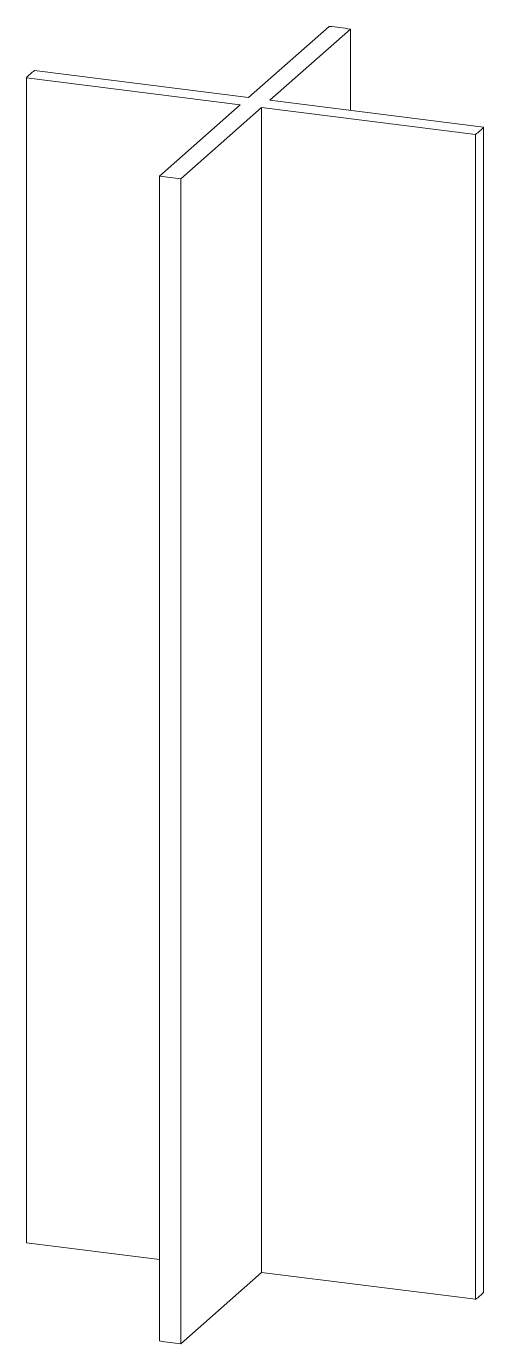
# Paper-space layout '_Dimetric' of a CAD drawing. Header units: millimetres. Extents: x -50 to 50, y -17 to 271.
import ezdxf

# ---------------------------------------------------------------- set-up
doc = ezdxf.new("R2010")
doc.units = ezdxf.units.MM

psp = doc.layouts.new('_Dimetric')

# ---------------------------------------------------------------- linework, layer by layer
at = {"color": 7, "linetype": 'Continuous', "lineweight": 15}
for p, q in [((16.2, 271.2), (-1.45, 255.63)), ((20.88, 270.61), (3.22, 255.04)), ((20.88, 252.82), (20.88, 270.61)), ((-49.94, 259.96), (-3.22, 254.07)), ((-49.94, 5.4), (-49.94, 259.96)), ((-48.17, 261.52), (-1.45, 255.63)), ((-3.22, 254.07), (-20.88, 238.5)), ((1.45, 253.48), (-16.2, 237.91)), ((1.45, 253.48), (48.17, 247.6)), ((1.45, -1.07), (1.45, 253.48)), ((3.22, 255.04), (49.94, 249.16)), ((48.17, -6.96), (48.17, 247.6)), ((49.94, -5.4), (49.94, 249.16)), ((-20.88, -16.06), (-20.88, 238.5)), ((-16.2, -16.65), (-16.2, 237.91)), ((-49.94, 5.4), (-20.88, 1.74)), ((1.45, -1.07), (-16.2, -16.65)), ((1.45, -1.07), (48.17, -6.96))]:
    psp.add_line(p, q, dxfattribs=at)
for centre, radius, start, end in [((2.05, 140.05), 131.91, 81.7954, 83.8431), ((-38.17, 248.4), 16.5, 127.3136, 135.5057), ((38.17, 260.72), 16.5, 307.3136, 315.5057), ((-2.05, 369.06), 131.91, 261.7954, 263.8431), ((38.17, 6.16), 16.5, 307.3136, 315.5057), ((-2.05, 114.5), 131.91, 261.7954, 263.8431)]:
    psp.add_arc(centre, radius, start, end, dxfattribs=at)

doc.saveas('drawing.dxf')
